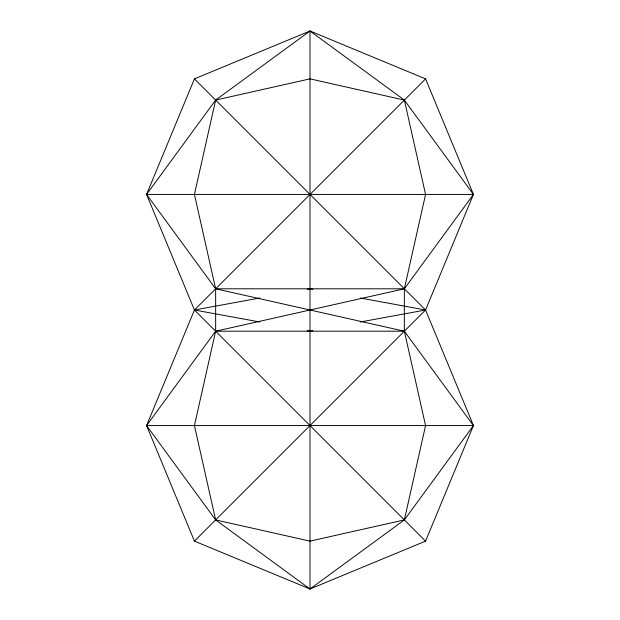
<?xml version="1.0" encoding="UTF-8"?>
<svg xmlns="http://www.w3.org/2000/svg" width="620" height="620" viewBox="0 0 620 620"><rect width="100%" height="100%" fill="white"/><g stroke="black" fill="none" stroke-linecap="round" stroke-linejoin="round"><path stroke-width="0.93" d="M425.568 78.872L194.432 310L146.568 425.568L194.432 541.128L425.568 310L473.432 194.432L425.568 78.872L310 31L215.644 100.076L194.432 194.432L215.644 288.796L215.644 331.204L194.432 425.568L215.644 519.924L310 589L425.568 541.128L473.432 425.568L425.568 310L194.432 78.872L146.568 194.432L194.432 310L425.568 541.128M194.432 541.128L310 589L404.356 519.924L425.568 425.568L404.356 331.204L404.356 288.796L425.568 194.432L404.356 100.076L310 31L194.432 78.872M146.568 194.432L215.644 100.076L310 78.872L404.356 100.076L473.432 194.432L404.356 288.796L215.644 331.204L146.568 425.568L215.644 519.924L310 541.128L404.356 519.924L473.432 425.568L404.356 331.204L215.644 288.796L146.568 194.432L473.432 194.432M259.796 298.003L194.432 310L259.796 321.997M307.156 289.315L310 288.796L312.844 289.315M312.844 330.685L310 331.204L307.156 330.685M360.204 321.997L425.568 310L360.204 298.003M215.644 288.796L404.356 288.796M215.644 331.204L404.356 331.204M146.568 425.568L473.432 425.568M310 31L310 589"/></g></svg>
